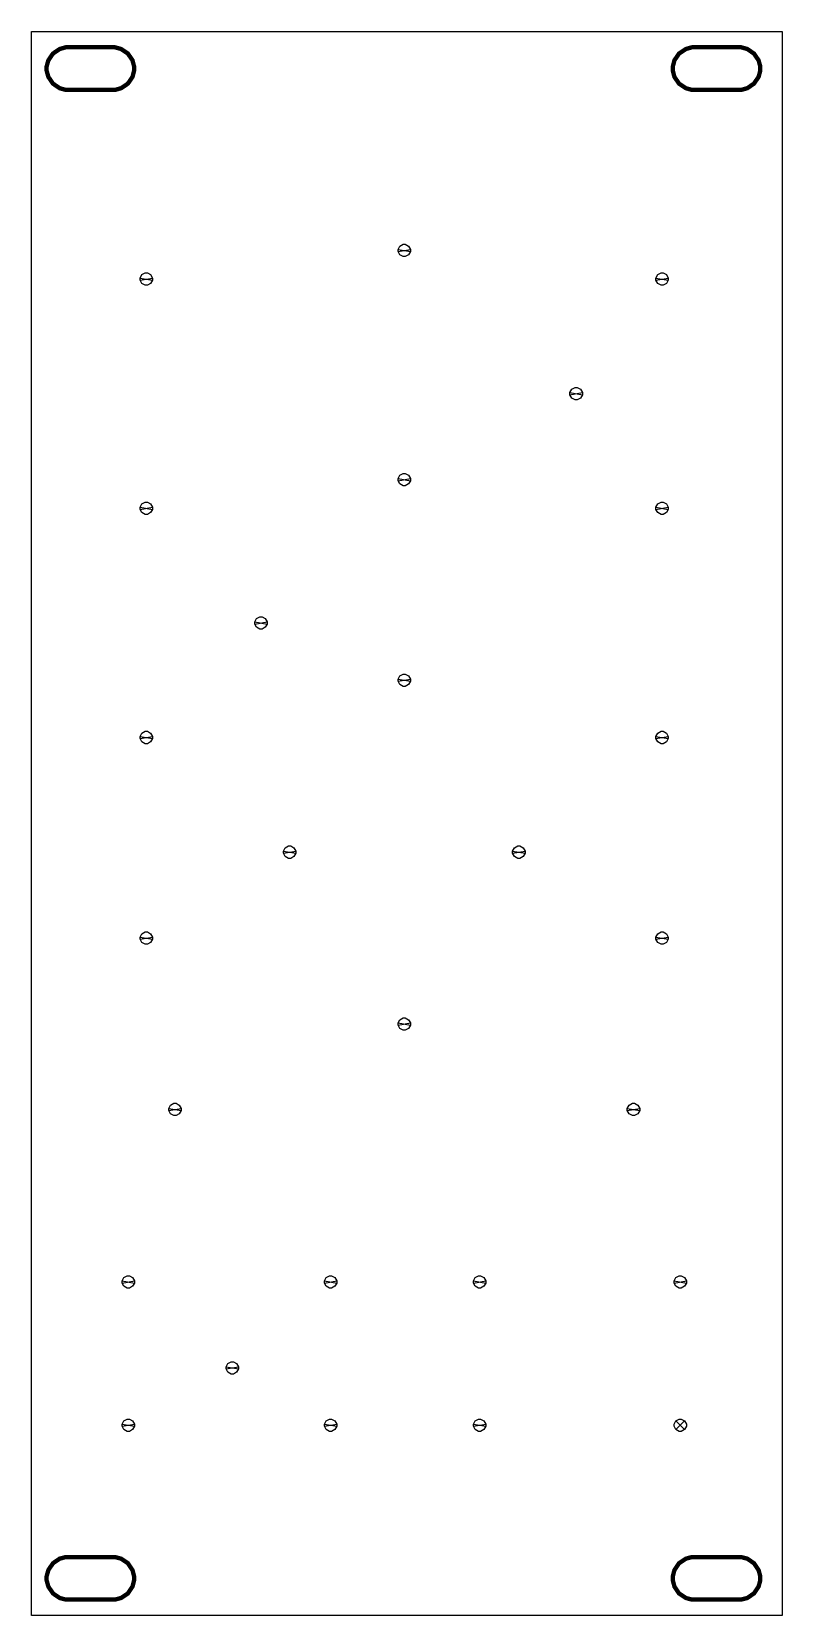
# Model space of a CAD drawing. Extents: x -7 to 53, y -20 to 108.
import ezdxf

# ---------------------------------------------------------------- set-up
doc = ezdxf.new("R2010")
doc.units = 0
doc.layers.get('0').update_dxf_attribs({"linetype": 'CONTINUOUS'})

msp = doc.modelspace()

# ---------------------------------------------------------------- linework, layer by layer
at = {"linetype": 'CONTINUOUS'}
for p, q in [((-7.13, 107.93), (53.37, 107.93)), ((-7.13, -19.73), (-7.13, 107.93)), ((53.37, 107.93), (53.37, -19.73)), ((22.4, 90.38), (23.4, 90.21)), ((22.4, 90.21), (23.4, 90.38)), ((1.62, 88.07), (2.61, 87.9)), ((1.62, 87.9), (2.61, 88.07)), ((43.19, 88.07), (44.18, 87.9)), ((43.19, 87.9), (44.18, 88.07)), ((36.26, 78.83), (37.26, 78.66)), ((36.26, 78.66), (37.26, 78.83)), ((22.4, 71.91), (23.4, 71.73)), ((22.4, 71.73), (23.4, 71.91)), ((1.62, 69.59), (2.61, 69.42)), ((1.62, 69.42), (2.61, 69.59)), ((43.19, 69.59), (44.18, 69.42)), ((43.19, 69.42), (44.18, 69.59)), ((10.86, 60.36), (11.85, 60.18)), ((10.86, 60.18), (11.85, 60.36)), ((22.4, 55.74), (23.4, 55.56)), ((22.4, 55.56), (23.4, 55.74)), ((1.62, 51.12), (2.61, 50.94)), ((1.62, 50.94), (2.61, 51.12)), ((43.19, 51.12), (44.18, 50.94)), ((43.19, 50.94), (44.18, 51.12)), ((13.17, 41.88), (14.16, 41.7)), ((13.17, 41.7), (14.16, 41.88)), ((31.64, 41.88), (32.64, 41.7)), ((31.64, 41.7), (32.64, 41.88)), ((1.62, 34.95), (2.61, 34.77)), ((1.62, 34.77), (2.61, 34.95)), ((43.19, 34.95), (44.18, 34.77)), ((43.19, 34.77), (44.18, 34.95)), ((22.4, 28.02), (23.4, 27.84)), ((22.4, 27.84), (23.4, 28.02)), ((3.93, 21.14), (4.92, 20.96)), ((3.93, 20.96), (4.92, 21.14)), ((40.88, 21.14), (41.88, 20.96)), ((40.88, 20.96), (41.88, 21.14)), ((0.16, 7.23), (1.16, 7.06)), ((0.16, 7.06), (1.16, 7.23)), ((16.47, 7.23), (17.46, 7.06)), ((16.47, 7.06), (17.46, 7.23)), ((28.48, 7.23), (29.47, 7.06)), ((28.48, 7.06), (29.47, 7.23)), ((44.65, 7.23), (45.64, 7.06)), ((44.65, 7.06), (45.64, 7.23)), ((8.55, 0.3), (9.54, 0.13)), ((8.55, 0.13), (9.54, 0.3)), ((0.16, -4.31), (1.16, -4.49)), ((0.16, -4.49), (1.16, -4.31)), ((16.47, -4.31), (17.46, -4.49)), ((16.47, -4.49), (17.46, -4.31)), ((28.48, -4.31), (29.47, -4.49)), ((28.48, -4.49), (29.47, -4.31)), ((44.79, -4.05), (45.49, -4.75)), ((44.79, -4.75), (45.49, -4.05)), ((53.37, -19.73), (-7.13, -19.73))]:
    msp.add_line(p, q, dxfattribs=at)
at = {"color": 1, "const_width": 0.35}
for points in [[(1.13, 104.95), (1.13, 105.12), (1, 105.62), (0.63, 106.16), (0.08, 106.53), (-0.42, 106.67), (-0.59, 106.67), (-4.2, 106.67), (-4.37, 106.67), (-4.87, 106.53), (-5.41, 106.16), (-5.78, 105.62), (-5.92, 105.12), (-5.92, 104.95), (-5.92, 104.78), (-5.78, 104.28), (-5.41, 103.74), (-4.87, 103.37), (-4.37, 103.23), (-4.2, 103.23), (-0.59, 103.23), (-0.42, 103.23), (0.08, 103.37), (0.63, 103.74), (1, 104.28), (1.13, 104.78), (1.13, 104.95)], [(51.6, 104.95), (51.6, 105.12), (51.46, 105.62), (51.09, 106.16), (50.55, 106.53), (50.05, 106.67), (49.88, 106.67), (46.27, 106.67), (46.1, 106.67), (45.6, 106.53), (45.05, 106.16), (44.68, 105.62), (44.55, 105.12), (44.55, 104.95), (44.55, 104.78), (44.68, 104.28), (45.05, 103.74), (45.6, 103.37), (46.1, 103.23), (46.27, 103.23), (49.88, 103.23), (50.05, 103.23), (50.55, 103.37), (51.09, 103.74), (51.46, 104.28), (51.6, 104.78), (51.6, 104.95)], [(1.13, -16.75), (1.13, -16.58), (1, -16.08), (0.63, -15.53), (0.08, -15.16), (-0.42, -15.03), (-0.59, -15.03), (-4.2, -15.03), (-4.37, -15.03), (-4.87, -15.16), (-5.41, -15.53), (-5.78, -16.08), (-5.92, -16.58), (-5.92, -16.75), (-5.92, -16.91), (-5.78, -17.41), (-5.41, -17.96), (-4.87, -18.33), (-4.37, -18.46), (-4.2, -18.46), (-0.59, -18.46), (-0.42, -18.46), (0.08, -18.33), (0.63, -17.96), (1, -17.41), (1.13, -16.91), (1.13, -16.75)], [(51.6, -16.75), (51.6, -16.58), (51.46, -16.08), (51.09, -15.53), (50.55, -15.16), (50.05, -15.03), (49.88, -15.03), (46.27, -15.03), (46.1, -15.03), (45.6, -15.16), (45.05, -15.53), (44.68, -16.08), (44.55, -16.58), (44.55, -16.75), (44.55, -16.91), (44.68, -17.41), (45.05, -17.96), (45.6, -18.33), (46.1, -18.46), (46.27, -18.46), (49.88, -18.46), (50.05, -18.46), (50.55, -18.33), (51.09, -17.96), (51.46, -17.41), (51.6, -16.91), (51.6, -16.75)]]:
    msp.add_lwpolyline(points, close=True, dxfattribs=at)
at = {"color": 1}
for points in [[(22.9, 90.79), (22.99, 90.79), (23.25, 90.65), (23.4, 90.38), (23.4, 90.29), (23.4, 90.21), (23.25, 89.94), (22.99, 89.8), (22.9, 89.8), (22.81, 89.8), (22.55, 89.94), (22.4, 90.21), (22.4, 90.29), (22.4, 90.38), (22.55, 90.65), (22.81, 90.79), (22.9, 90.79)], [(2.11, 88.48), (2.2, 88.48), (2.46, 88.34), (2.61, 88.07), (2.61, 87.98), (2.61, 87.9), (2.46, 87.63), (2.2, 87.49), (2.11, 87.49), (2.02, 87.49), (1.76, 87.63), (1.62, 87.9), (1.62, 87.98), (1.62, 88.07), (1.76, 88.34), (2.02, 88.48), (2.11, 88.48)], [(43.69, 88.48), (43.78, 88.48), (44.04, 88.34), (44.18, 88.07), (44.18, 87.98), (44.18, 87.9), (44.04, 87.63), (43.78, 87.49), (43.69, 87.49), (43.6, 87.49), (43.34, 87.63), (43.19, 87.9), (43.19, 87.98), (43.19, 88.07), (43.34, 88.34), (43.6, 88.48), (43.69, 88.48)], [(36.76, 79.24), (36.85, 79.24), (37.11, 79.1), (37.26, 78.83), (37.26, 78.75), (37.26, 78.66), (37.11, 78.39), (36.85, 78.25), (36.76, 78.25), (36.67, 78.25), (36.41, 78.39), (36.26, 78.66), (36.26, 78.75), (36.26, 78.83), (36.41, 79.1), (36.67, 79.24), (36.76, 79.24)], [(22.9, 72.31), (22.99, 72.31), (23.25, 72.17), (23.4, 71.91), (23.4, 71.82), (23.4, 71.73), (23.25, 71.47), (22.99, 71.32), (22.9, 71.32), (22.81, 71.32), (22.55, 71.47), (22.4, 71.73), (22.4, 71.82), (22.4, 71.91), (22.55, 72.17), (22.81, 72.31), (22.9, 72.31)], [(2.11, 70), (2.2, 70), (2.46, 69.86), (2.61, 69.59), (2.61, 69.51), (2.61, 69.42), (2.46, 69.16), (2.2, 69.01), (2.11, 69.01), (2.02, 69.01), (1.76, 69.16), (1.62, 69.42), (1.62, 69.51), (1.62, 69.59), (1.76, 69.86), (2.02, 70), (2.11, 70)], [(43.69, 70), (43.78, 70), (44.04, 69.86), (44.18, 69.59), (44.18, 69.51), (44.18, 69.42), (44.04, 69.16), (43.78, 69.01), (43.69, 69.01), (43.6, 69.01), (43.34, 69.16), (43.19, 69.42), (43.19, 69.51), (43.19, 69.59), (43.34, 69.86), (43.6, 70), (43.69, 70)], [(11.35, 60.77), (11.44, 60.77), (11.7, 60.62), (11.85, 60.36), (11.85, 60.27), (11.85, 60.18), (11.7, 59.92), (11.44, 59.77), (11.35, 59.77), (11.26, 59.77), (11, 59.92), (10.86, 60.18), (10.86, 60.27), (10.86, 60.36), (11, 60.62), (11.26, 60.77), (11.35, 60.77)], [(22.9, 56.14), (22.99, 56.14), (23.25, 56), (23.4, 55.74), (23.4, 55.65), (23.4, 55.56), (23.25, 55.3), (22.99, 55.15), (22.9, 55.15), (22.81, 55.15), (22.55, 55.3), (22.4, 55.56), (22.4, 55.65), (22.4, 55.74), (22.55, 56), (22.81, 56.14), (22.9, 56.14)], [(2.11, 51.53), (2.2, 51.53), (2.46, 51.38), (2.61, 51.12), (2.61, 51.03), (2.61, 50.94), (2.46, 50.68), (2.2, 50.53), (2.11, 50.53), (2.02, 50.53), (1.76, 50.68), (1.62, 50.94), (1.62, 51.03), (1.62, 51.12), (1.76, 51.38), (2.02, 51.53), (2.11, 51.53)], [(43.69, 51.53), (43.78, 51.53), (44.04, 51.38), (44.18, 51.12), (44.18, 51.03), (44.18, 50.94), (44.04, 50.68), (43.78, 50.53), (43.69, 50.53), (43.6, 50.53), (43.34, 50.68), (43.19, 50.94), (43.19, 51.03), (43.19, 51.12), (43.34, 51.38), (43.6, 51.53), (43.69, 51.53)], [(13.66, 42.29), (13.75, 42.29), (14.01, 42.14), (14.16, 41.88), (14.16, 41.79), (14.16, 41.7), (14.01, 41.44), (13.75, 41.29), (13.66, 41.29), (13.57, 41.29), (13.31, 41.44), (13.17, 41.7), (13.17, 41.79), (13.17, 41.88), (13.31, 42.14), (13.57, 42.29), (13.66, 42.29)], [(32.14, 42.29), (32.23, 42.29), (32.49, 42.14), (32.64, 41.88), (32.64, 41.79), (32.64, 41.7), (32.49, 41.44), (32.23, 41.29), (32.14, 41.29), (32.05, 41.29), (31.79, 41.44), (31.64, 41.7), (31.64, 41.79), (31.64, 41.88), (31.79, 42.14), (32.05, 42.29), (32.14, 42.29)], [(2.11, 35.36), (2.2, 35.36), (2.46, 35.21), (2.61, 34.95), (2.61, 34.86), (2.61, 34.77), (2.46, 34.51), (2.2, 34.36), (2.11, 34.36), (2.02, 34.36), (1.76, 34.51), (1.62, 34.77), (1.62, 34.86), (1.62, 34.95), (1.76, 35.21), (2.02, 35.36), (2.11, 35.36)], [(43.69, 35.36), (43.78, 35.36), (44.04, 35.21), (44.18, 34.95), (44.18, 34.86), (44.18, 34.77), (44.04, 34.51), (43.78, 34.36), (43.69, 34.36), (43.6, 34.36), (43.34, 34.51), (43.19, 34.77), (43.19, 34.86), (43.19, 34.95), (43.34, 35.21), (43.6, 35.36), (43.69, 35.36)], [(22.9, 28.43), (22.99, 28.43), (23.25, 28.28), (23.4, 28.02), (23.4, 27.93), (23.4, 27.84), (23.25, 27.58), (22.99, 27.44), (22.9, 27.44), (22.81, 27.44), (22.55, 27.58), (22.4, 27.84), (22.4, 27.93), (22.4, 28.02), (22.55, 28.28), (22.81, 28.43), (22.9, 28.43)], [(4.42, 21.55), (4.51, 21.55), (4.77, 21.4), (4.92, 21.14), (4.92, 21.05), (4.92, 20.97), (4.77, 20.7), (4.51, 20.56), (4.42, 20.56), (4.33, 20.56), (4.07, 20.7), (3.93, 20.97), (3.93, 21.05), (3.93, 21.14), (4.07, 21.4), (4.33, 21.55), (4.42, 21.55)], [(41.38, 21.55), (41.47, 21.55), (41.73, 21.4), (41.88, 21.14), (41.88, 21.05), (41.88, 20.97), (41.73, 20.7), (41.47, 20.56), (41.38, 20.56), (41.29, 20.56), (41.03, 20.7), (40.88, 20.97), (40.88, 21.05), (40.88, 21.14), (41.03, 21.4), (41.29, 21.55), (41.38, 21.55)], [(0.66, 7.64), (0.75, 7.64), (1.01, 7.5), (1.16, 7.23), (1.16, 7.15), (1.16, 7.06), (1.01, 6.8), (0.75, 6.65), (0.66, 6.65), (0.57, 6.65), (0.31, 6.8), (0.16, 7.06), (0.16, 7.15), (0.16, 7.23), (0.31, 7.5), (0.57, 7.64), (0.66, 7.64)], [(16.97, 7.64), (17.05, 7.64), (17.32, 7.5), (17.46, 7.23), (17.46, 7.15), (17.46, 7.06), (17.32, 6.8), (17.05, 6.65), (16.97, 6.65), (16.88, 6.65), (16.61, 6.8), (16.47, 7.06), (16.47, 7.15), (16.47, 7.23), (16.61, 7.5), (16.88, 7.64), (16.97, 7.64)], [(28.98, 7.64), (29.06, 7.64), (29.33, 7.5), (29.47, 7.23), (29.47, 7.15), (29.47, 7.06), (29.33, 6.8), (29.06, 6.65), (28.98, 6.65), (28.89, 6.65), (28.62, 6.8), (28.48, 7.06), (28.48, 7.15), (28.48, 7.23), (28.62, 7.5), (28.89, 7.64), (28.98, 7.64)], [(45.14, 7.64), (45.23, 7.64), (45.49, 7.5), (45.64, 7.23), (45.64, 7.15), (45.64, 7.06), (45.49, 6.8), (45.23, 6.65), (45.14, 6.65), (45.06, 6.65), (44.79, 6.8), (44.65, 7.06), (44.65, 7.15), (44.65, 7.23), (44.79, 7.5), (45.06, 7.64), (45.14, 7.64)], [(9.04, 0.71), (9.13, 0.71), (9.39, 0.57), (9.54, 0.3), (9.54, 0.22), (9.54, 0.13), (9.39, -0.13), (9.13, -0.28), (9.04, -0.28), (8.95, -0.28), (8.69, -0.13), (8.55, 0.13), (8.55, 0.22), (8.55, 0.3), (8.69, 0.57), (8.95, 0.71), (9.04, 0.71)], [(0.66, -3.91), (0.75, -3.91), (1.01, -4.05), (1.16, -4.31), (1.16, -4.4), (1.16, -4.49), (1.01, -4.75), (0.75, -4.9), (0.66, -4.9), (0.57, -4.9), (0.31, -4.75), (0.16, -4.49), (0.16, -4.4), (0.16, -4.31), (0.31, -4.05), (0.57, -3.91), (0.66, -3.91)], [(16.97, -3.91), (17.05, -3.91), (17.32, -4.05), (17.46, -4.31), (17.46, -4.4), (17.46, -4.49), (17.32, -4.75), (17.05, -4.9), (16.97, -4.9), (16.88, -4.9), (16.61, -4.75), (16.47, -4.49), (16.47, -4.4), (16.47, -4.31), (16.61, -4.05), (16.88, -3.91), (16.97, -3.91)], [(28.98, -3.91), (29.06, -3.91), (29.33, -4.05), (29.47, -4.31), (29.47, -4.4), (29.47, -4.49), (29.33, -4.75), (29.06, -4.9), (28.98, -4.9), (28.89, -4.9), (28.62, -4.75), (28.48, -4.49), (28.48, -4.4), (28.48, -4.31), (28.62, -4.05), (28.89, -3.91), (28.98, -3.91)], [(45.14, -3.91), (45.23, -3.91), (45.49, -4.05), (45.64, -4.31), (45.64, -4.4), (45.64, -4.49), (45.49, -4.75), (45.23, -4.9), (45.14, -4.9), (45.06, -4.9), (44.79, -4.75), (44.65, -4.49), (44.65, -4.4), (44.65, -4.31), (44.79, -4.05), (45.06, -3.91), (45.14, -3.91)]]:
    msp.add_lwpolyline(points, close=True, dxfattribs=at)

doc.saveas('drawing.dxf')
